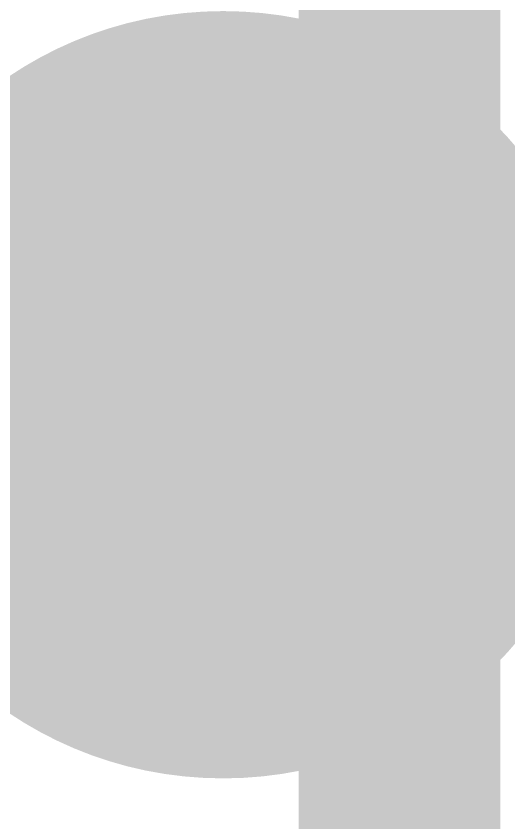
# Model space of a CAD drawing. Header units: inches. Extents: x 0.95 to 1.97, y 0.96 to 3.54.
# Drawn here: x 1.44691 to 1.46617, y 1.18326 to 1.2148 of the extents above; entities that cross this region are included whole.
import ezdxf

# ---------------------------------------------------------------- set-up
doc = ezdxf.new("R2010")
doc.units = ezdxf.units.IN
doc.header["$MEASUREMENT"] = 0
for name, color, linetype in [('Bottom Overlay', 54, 'Continuous'), ('Sig 1', 1, 'Continuous'), ('Sig 3', 5, 'Continuous'), ('Via Holes', 16, 'Continuous')]:
    doc.layers.add(name, color=color, linetype=linetype)

# ---------------------------------------------------------------- blocks, each defined once
blk = doc.blocks.new('SOIC_SL16_L_B_5')
at = {"layer": 'Bottom Overlay'}
blk.add_lwpolyline([(0.03937, -0.19685, 0.007874, 0.007874, 0), (0.03937, 0.19685, 0.007874, 0.007874, 0)], format="xyseb", dxfattribs=at)

msp = doc.modelspace()

# ---------------------------------------------------------------- hatches: boundary and pattern name
at = {"layer": 'Sig 1'}
h = msp.add_hatch(color=1, dxfattribs=at)
edge = h.paths.add_edge_path()
edge.add_arc((1.455, 1.2), 0.015, 0, 360)
at = {"layer": 'Sig 3'}
h = msp.add_hatch(color=5, dxfattribs=at)
edge = h.paths.add_edge_path()
edge.add_arc((1.455, 1.2), 0.015, 0, 360)
at = {"layer": 'Via Holes'}
h = msp.add_hatch(color=7, dxfattribs=at)
edge = h.paths.add_edge_path()
edge.add_arc((1.455, 1.2), 0.0075, 0, 360)

# ---------------------------------------------------------------- linework, layer by layer
at = {"layer": 'Sig 3'}
msp.add_lwpolyline([(1.380591, 1.2, 0.015, 0.015, 0), (1.455, 1.2, 0.015, 0.015, 0)], format="xyseb", dxfattribs=at)
msp.add_lwpolyline([(1.45125, 1.2, 0.0075, 0.0075, 1), (1.45875, 1.2, 0.0075, 0.0075, 1)], format="xyseb", close=True, dxfattribs=at)

# ---------------------------------------------------------------- block references
msp.add_blockref('SOIC_SL16_L_B_5', (1.42252, 1.3))

doc.saveas('drawing.dxf')
